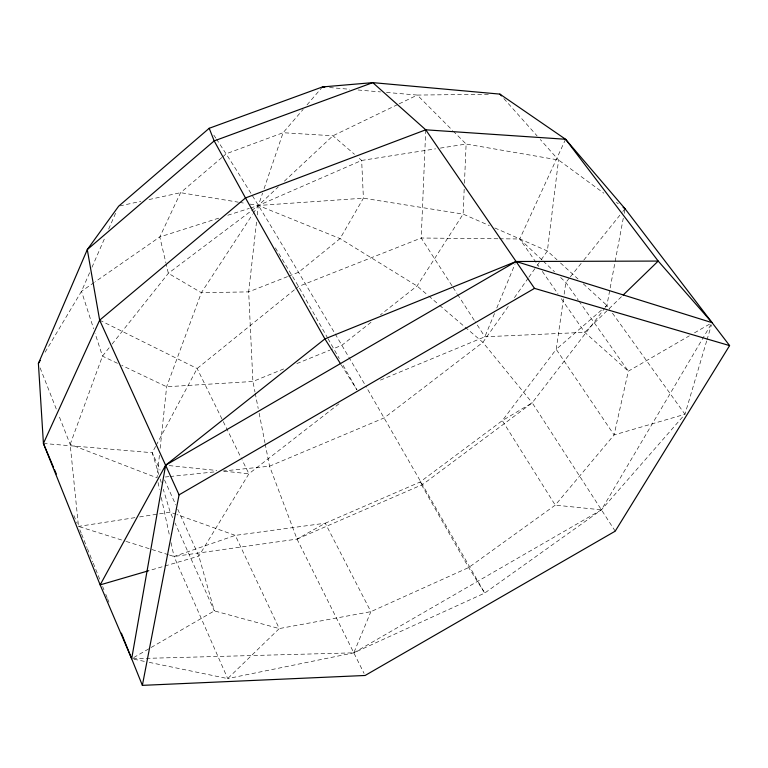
<?xml version="1.0" encoding="UTF-8"?>
<svg xmlns="http://www.w3.org/2000/svg" width="768" height="768" viewBox="0 0 768 768"><rect width="100%" height="100%" fill="white"/><g stroke="black" fill="none" stroke-linecap="round" stroke-linejoin="round"><path stroke-width="0.58" stroke-dasharray="3.84 2.88" d="M425.741 129.811L421.219 238.013L452.39 286.387M464.189 189.168L463.123 214.099L417.043 285.984L380.41 314.87M464.448 183.226L466.118 144.048L453.494 131.386M159.408 455.376L157.037 477.85L70.176 444.394L58.426 414.461M160.157 448.282L166.637 386.765L201.36 292.704L252.47 214.512M256.512 222.058L248.669 291.878L252.902 381.475L254.986 392.064M257.309 214.954L258.374 205.488L262.56 193.171M563.482 298.867L556.205 349.306L502.31 420.624L419.962 482.102L325.248 523.21L297.024 539.088L174.029 556.502L169.478 555.062M564.154 294.173L565.853 282.442L569.597 277.776M605.453 307.296L606.902 305.405L623.28 218.179M624.173 213.466L624.835 209.923M133.738 657.552L214.33 610.886L279.264 628.579L370.877 611.664L468.672 567.542L555.264 505.123L614.093 434.947L684.96 414.269L706.656 340.992M707.002 339.84L711.408 324.96M264.077 188.698L283.104 132.72L303.158 109.382M132.864 658.714L353.808 652.829L370.877 611.664L325.248 523.21L235.286 535.392L174.029 556.502L227.712 678.586L353.808 652.829L484.723 593.069L601.43 509.846L684.173 415.171M494.506 313.526L484.858 336.778L379.008 380.707M496.8 307.987L515.155 263.702M89.597 272.736L81.494 291.293L43.862 354.317M91.978 267.283L105.322 236.726M108.662 229.085L115.814 212.717M565.584 139.267L519.744 238.973L538.896 266.486M155.606 446.4L152.237 452.717L158.803 474.442M156.173 445.354L197.136 368.515L294.816 289.498M353.808 652.829L601.43 509.846L712.08 322.666M253.133 213.504L258.374 205.488L278.314 186.845M508.262 306.384L482.88 342.355L384.346 417.83L269.558 466.195L223.363 470.976M514.435 297.638L528.163 278.198M528.845 277.229L536.39 266.534M537.082 265.555L540.509 260.698M541.2 259.728L547.373 250.982L558.547 159.994L540.317 139.517M265.162 443.837L269.558 466.195L297.024 539.088L422.726 484.464L532.224 402.826L604.733 308.237M109.133 347.779L102.47 356.15L70.176 444.394L78.48 526.416L125.117 541.104M112.099 344.054L168.355 273.302L250.714 211.258M570.346 276.845L583.085 260.986M583.834 260.054L622.061 212.477M622.81 211.546L625.056 208.752M307.018 104.89L321.677 87.83M621.466 296.707L584.726 332.333L484.858 336.778L475.123 321.658M284.381 181.171L332.928 135.782L398.083 104.352M601.469 310.109L556.205 349.306L614.093 434.947L628.339 371.165L689.338 335.837M605.098 306.97L606.902 305.405L609.696 309.293M221.837 157.555L180.576 192.682L159.802 236.957L95.194 281.779M222.739 156.787L226.33 153.734L283.104 132.72L332.928 135.782L354.47 154.282M295.747 288.739L298.541 286.483L421.219 238.013L498.374 238.771M371.011 322.282L341.894 345.245L330.912 349.718M338.947 403.843L248.918 473.76L198.864 556.09L148.358 570.826M251.664 210.538L258.374 205.488L361.651 160.445L435.6 148.838M94.214 282.461L81.494 291.293L93.638 328.838M615.216 531.168L532.224 402.826L502.31 420.624L555.264 505.123L601.43 509.846M694.502 332.842L711.053 323.27M399.149 103.834L417.302 95.078L489.12 94.234M283.67 368.947L252.902 381.475L166.637 386.765L121.728 365.338M296.851 363.581L329.808 350.17M287.52 276.624L248.669 291.878L201.36 292.704L168.355 273.302L166.214 264.211M288.634 276.182L298.618 272.256L340.08 238.589L363.408 198.182L361.651 160.445L358.061 157.363M218.717 218.15L159.802 236.957L165.946 263.078M227.779 215.251L249.312 208.378M250.445 208.022L258.374 205.488L363.408 198.182L463.123 214.099L489.379 225.59M119.837 205.91L140.861 201.331M149.04 199.555L180.576 192.682L238.339 202.186M440.294 148.099L466.118 144.048L558.547 159.994L603.85 193.2M134.928 517.651L78.48 526.416L76.637 522.048M139.632 516.922L170.208 512.179L175.824 514.176M165.331 476.995L168.883 476.63M170.064 476.506L215.078 471.84M499.565 238.781L519.744 238.973L542.362 260.294M43.421 443.462L152.237 452.717L160.09 470.131M329.558 87.542L349.718 89.27M358.022 89.99L380.554 91.92M386.477 92.429L417.302 95.078L452.659 130.541M169.181 465.6L216.787 470.467M223.93 471.197L248.918 473.76L242.054 459.802M239.51 202.378L245.405 203.357M250.118 204.125L258.374 205.488L340.08 238.589L417.043 285.984L427.862 295.248M134.016 659.232L144.557 661.411M149.242 662.371L227.712 678.586L279.264 628.579L235.286 535.392L176.947 514.579M126.259 541.459L168.346 554.707M494.851 227.99L547.373 250.982L557.002 259.786M117.446 363.293L102.47 356.15L95.117 333.398M99.658 320.17L197.136 368.515L241.526 458.726M616.378 202.387L618.307 203.798M422.726 484.464L419.962 482.102L468.672 567.542L484.723 593.069L365.808 386.141M428.765 296.016L438.682 304.512M439.584 305.29L482.88 342.355L532.224 402.826M560.506 262.982L578.016 278.995M583.267 283.795L606.902 305.405M543.226 261.12L554.534 271.776M560.63 277.517L565.853 282.442L578.208 299.99M503.846 98.563L537.139 135.955M612.48 313.181L684.96 414.269M578.899 300.96L628.339 371.165L584.726 332.333L560.784 297.936M542.314 271.402L558.048 294.01M213.811 135.139L215.789 138.077M216.451 139.056C257.99 202.31 295.718 267.994 334.579 332.909M453.043 287.395L456.941 293.443M457.584 294.451L474.47 320.65M341.251 364.886L356.957 389.866L342.797 364.8M275.366 247.814L298.541 286.483L327.456 337.651M335.194 333.936L365.213 385.114M328.042 338.698L339.254 358.541M297.024 539.088L364.09 673.421M164.506 479.923L175.795 504.95M177.763 509.299L198.864 556.09L214.33 610.886L175.056 523.027M172.637 517.603L170.208 512.179L163.296 489.312M73.872 515.501L76.176 520.963M79.824 529.757L81.168 533.088M81.61 534.202L86.976 547.546M87.418 548.659L92.784 562.003M93.235 563.117L100.387 580.906M102.614 586.464L103.958 589.805M105.744 594.25L107.088 597.59M107.539 598.694L109.766 604.262M40.138 367.901L56.678 410.026M160.186 479.021L161.222 482.448M158.035 482.477L159.533 489.418M161.29 497.52L169.786 536.842M171.034 542.621L174.029 556.502M255.216 393.235L258.221 408.538M259.152 413.242L264.931 442.656"/><path stroke-width="1.15" d="M142.368 685.363L179.069 494.842L99.658 320.17L87.293 249.59L118.675 206.17L209.203 128.285L322.445 86.938L372.778 82.637L499.891 94.109L565.584 139.267L625.056 208.752L729.6 345.6L615.216 531.168L365.117 675.475L142.368 685.363L121.392 633.168M148.358 570.826L100.157 584.89L165.61 465.235L516.077 261.494L712.08 322.666L658.205 261.072L516.077 261.494L324.912 338.909L165.61 465.235L131.674 658.742L100.157 584.89L43.421 443.462L38.4 363.466L87.293 249.59L214.186 140.909L372.778 82.637L425.741 129.811L534.518 288.374L729.6 345.6M38.4 363.466L40.224 360.422M623.174 295.046L658.205 261.072L565.584 139.267L425.741 129.811L245.491 197.952L99.658 320.17L43.421 443.462L53.568 467.472M179.069 494.842L534.518 288.374M322.445 86.938L324.816 87.139M623.126 207.331L625.056 208.752M499.891 94.109L501.475 95.894M340.618 363.888L324.912 338.909L245.491 197.952L214.186 140.909L209.203 128.285M54.499 469.661L56.342 474.029"/></g></svg>
